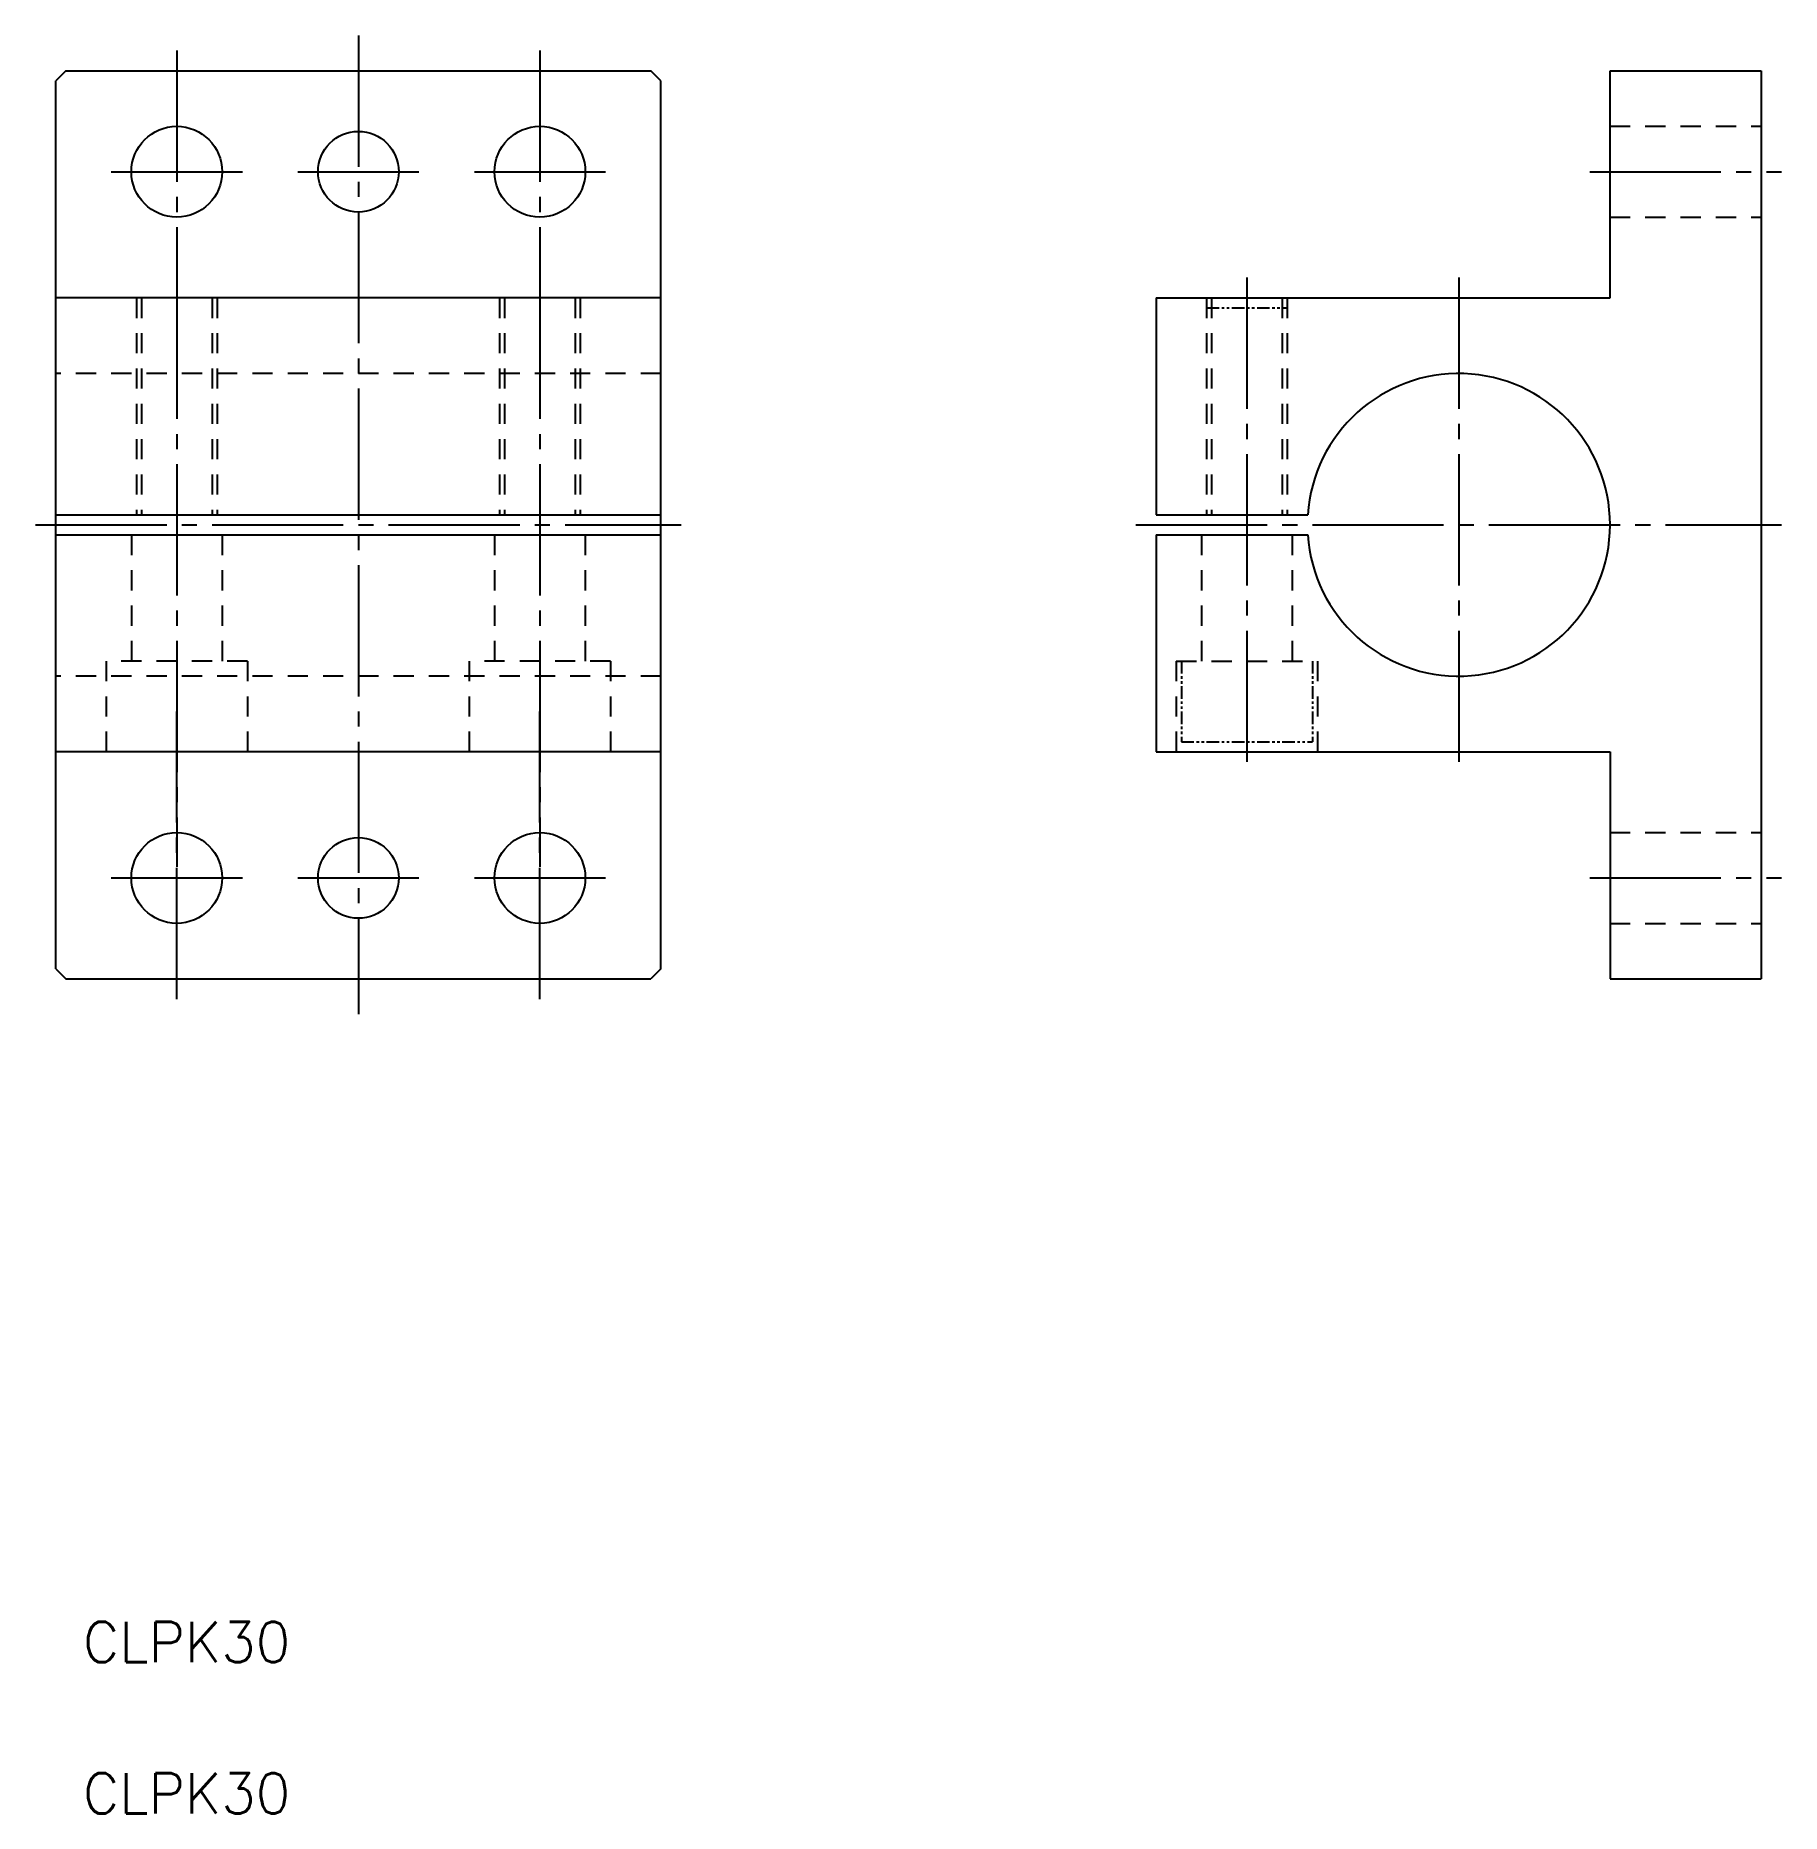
# Model space of a CAD drawing. Extents: x 42 to 215, y 89 to 265.
import ezdxf

# ---------------------------------------------------------------- set-up
doc = ezdxf.new("R2010")
doc.units = 0
for name, pattern in [('CENTER', [17.5, 13, -1.5, 1.5, -1.5]), ('DASHED', [3.5, 2, -1.5]), ('PHANTOM', [2.5, 1.25, -0.25, 0.25, -0.25, 0.25, -0.25])]:
    doc.linetypes.add(name, pattern=pattern)
doc.layers.get('0').update_dxf_attribs({"linetype": 'CONTINUOUS'})
doc.layers.add('CENTER', color=1, linetype='CENTER')
doc.styles.get("Standard").update_dxf_attribs({"font": 'txt.shx', "bigfont": '@extfont2.shx'})

msp = doc.modelspace()

# ---------------------------------------------------------------- linework, layer by layer
at = {"color": 7, "linetype": 'CONTINUOUS'}
for p, q in [((44.56, 261.59), (43.56, 260.59)), ((44.56, 261.59), (102.56, 261.59)), ((103.56, 260.59), (102.56, 261.59)), ((197.66, 239.09), (197.66, 261.59)), ((197.66, 261.59), (212.66, 261.59)), ((212.66, 261.59), (212.66, 171.59)), ((43.56, 172.59), (43.56, 260.59)), ((103.56, 172.59), (103.56, 260.59)), ((103.56, 239.09), (43.56, 239.09)), ((152.66, 239.09), (152.66, 217.59)), ((152.66, 239.09), (197.66, 239.09)), ((43.56, 217.59), (103.56, 217.59)), ((152.66, 217.59), (167.69, 217.59)), ((43.56, 215.59), (103.56, 215.59)), ((152.66, 215.59), (167.69, 215.59)), ((152.66, 215.59), (152.66, 194.09)), ((103.56, 194.09), (43.56, 194.09)), ((152.66, 194.09), (197.66, 194.09)), ((197.66, 194.09), (197.66, 171.59)), ((43.56, 172.59), (44.56, 171.59)), ((44.56, 171.59), (102.56, 171.59)), ((103.56, 172.59), (102.56, 171.59)), ((197.66, 171.59), (212.66, 171.59))]:
    msp.add_line(p, q, dxfattribs=at)
at = {"color": 3, "linetype": 'DASHED'}
for p, q in [((197.66, 256.09), (212.66, 256.09)), ((197.66, 247.09), (212.66, 247.09)), ((51.56, 239.09), (51.56, 217.59)), ((52.06, 239.09), (52.06, 217.59)), ((59.06, 239.09), (59.06, 217.59)), ((59.56, 239.09), (59.56, 217.59)), ((87.56, 239.09), (87.56, 217.59)), ((88.06, 239.09), (88.06, 217.59)), ((95.06, 239.09), (95.06, 217.59)), ((95.56, 239.09), (95.56, 217.59)), ((157.66, 239.09), (157.66, 217.59)), ((158.16, 239.09), (158.16, 217.59)), ((165.16, 239.09), (165.16, 217.59)), ((165.66, 239.09), (165.66, 217.59)), ((103.56, 231.59), (43.56, 231.59)), ((51.06, 215.59), (51.06, 203.09)), ((60.06, 215.59), (60.06, 203.09)), ((87.06, 215.59), (87.06, 203.09)), ((96.06, 215.59), (96.06, 203.09)), ((157.16, 215.59), (157.16, 203.09)), ((166.16, 215.59), (166.16, 203.09)), ((62.56, 203.09), (48.56, 203.09)), ((48.56, 203.09), (48.56, 194.09)), ((62.56, 203.09), (62.56, 194.09)), ((84.56, 203.09), (84.56, 194.09)), ((98.56, 203.09), (84.56, 203.09)), ((98.56, 203.09), (98.56, 194.09)), ((154.66, 203.09), (168.66, 203.09)), ((154.66, 203.09), (154.66, 194.09)), ((168.66, 203.09), (168.66, 194.09)), ((103.56, 201.59), (43.56, 201.59)), ((197.66, 186.09), (212.66, 186.09)), ((197.66, 177.09), (212.66, 177.09))]:
    msp.add_line(p, q, dxfattribs=at)
at = {"color": 3, "linetype": 'PHANTOM'}
for p, q in [((157.66, 238.09), (165.66, 238.09)), ((155.16, 203.09), (155.16, 195.09)), ((168.16, 203.09), (168.16, 195.09)), ((155.16, 195.09), (168.16, 195.09))]:
    msp.add_line(p, q, dxfattribs=at)
at = {"color": 7, "linetype": 'CONTINUOUS'}
for centre, radius in [((55.56, 251.59), 4.5), ((73.56, 251.59), 4), ((91.56, 251.59), 4.5), ((55.56, 181.59), 4.5), ((73.56, 181.59), 4), ((91.56, 181.59), 4.5)]:
    msp.add_circle(centre, radius, dxfattribs=at)
msp.add_arc((182.66, 216.59), 15, 183.8226, 176.1774, dxfattribs=at)
at = {"layer": 'CENTER', "color": 1, "linetype": 'CENTER'}
for p, q in [((73.56, 265.09), (73.56, 168.09)), ((55.56, 263.59), (55.56, 240.09)), ((91.56, 263.59), (91.56, 240.09)), ((49.06, 251.59), (62.06, 251.59)), ((67.56, 251.59), (79.56, 251.59)), ((85.06, 251.59), (98.06, 251.59)), ((195.66, 251.59), (214.66, 251.59)), ((55.56, 240.09), (55.56, 182.69)), ((91.56, 240.09), (91.56, 182.69)), ((161.66, 241.09), (161.66, 192.09)), ((182.66, 241.09), (182.66, 192.09)), ((41.56, 216.59), (105.56, 216.59)), ((150.66, 216.59), (214.66, 216.59)), ((55.56, 169.59), (55.56, 198.09)), ((91.56, 169.59), (91.56, 198.09)), ((49.06, 181.59), (62.06, 181.59)), ((67.56, 181.59), (79.56, 181.59)), ((85.06, 181.59), (98.06, 181.59)), ((195.66, 181.59), (214.66, 181.59))]:
    msp.add_line(p, q, dxfattribs=at)

# ---------------------------------------------------------------- texts
for p in [(46.25, 103.86), (46.25, 88.86)]:
    msp.add_text('CLPK30', height=4).set_placement(p)

doc.saveas('drawing.dxf')
